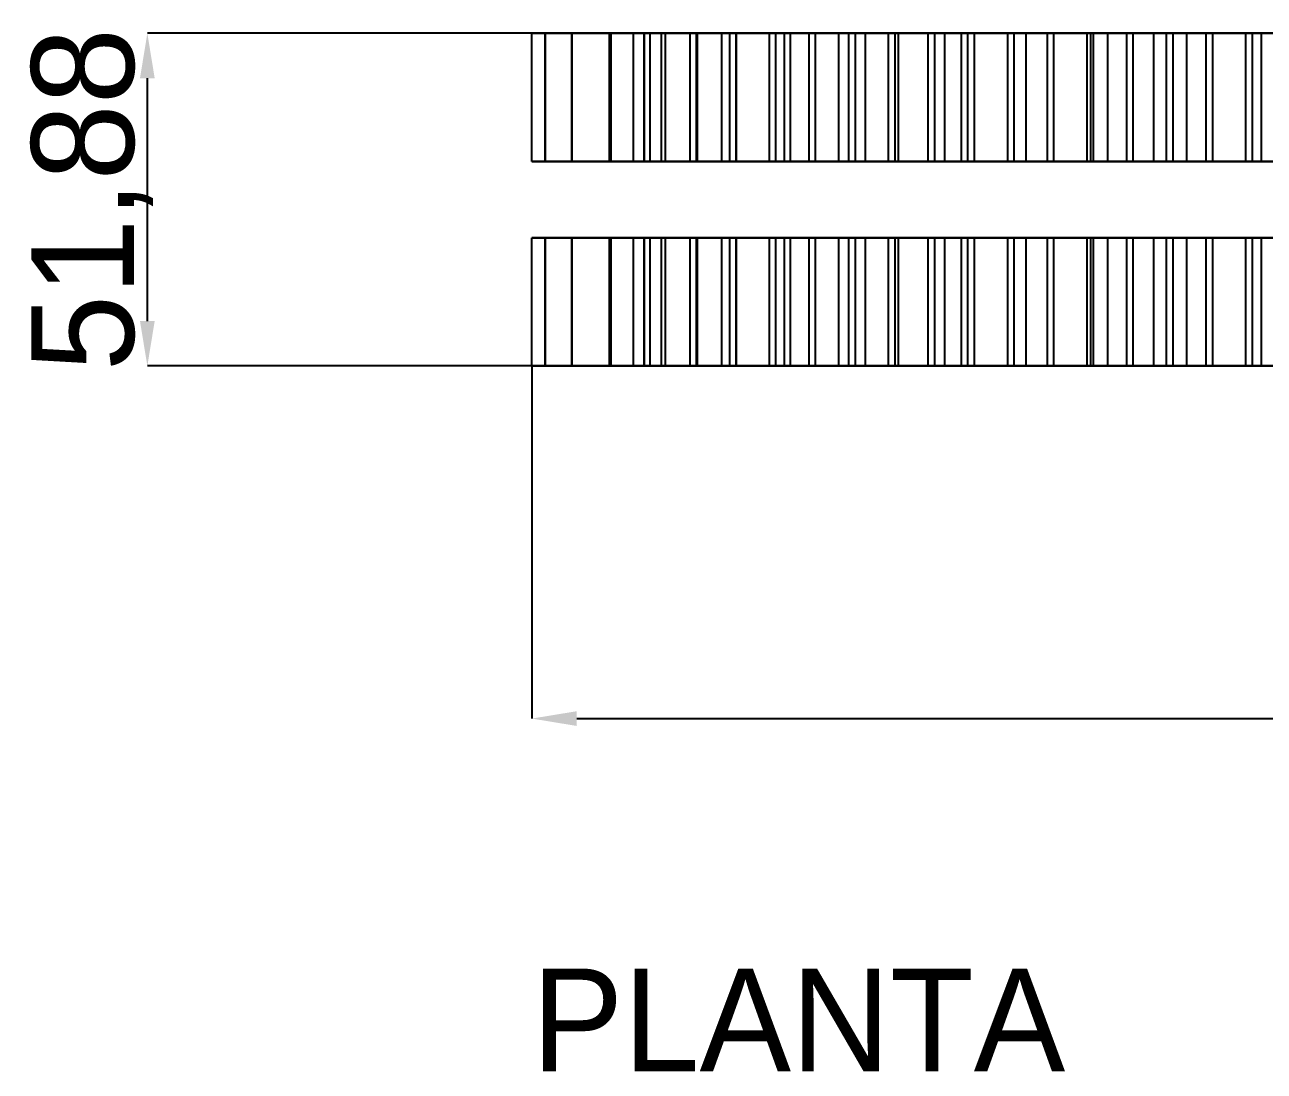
# Model space of a CAD drawing. Header units: millimetres. Extents: x -79 to 13940, y -87340 to 371.
# Drawn here: x 854.5 to 1047.9, y -39923.1 to -39759.9 of the extents above; entities that cross this region are included whole.
import ezdxf

# ---------------------------------------------------------------- set-up
doc = ezdxf.new("R2010")
doc.units = ezdxf.units.MM
for name, color, linetype in [('R18_COTAS_P', 1, 'Continuous'), ('R18_PIEZAS_P', 3, 'Continuous'), ('R18_TEXTOS', 7, 'Continuous')]:
    doc.layers.add(name, color=color, linetype=linetype)
doc.dimstyles.get("Standard").update_dxf_attribs({"dimtxt": 2.5, "dimasz": 2.5, "dimexe": 1.25, "dimexo": 0.625, "dimtad": 1, "dimcen": 2.5, "dimazin": 3, "dimtfac": 1, "dimtmove": 0, "dimatfit": 3})

# ---------------------------------------------------------------- blocks, each defined once
blk = doc.blocks.new('_CLOSEDFILLED')
at = {"color": 0, "linetype": 'BYBLOCK'}
blk.add_solid([(-1, 0.164), (0, 0), (-1, -0.164)], dxfattribs=at)
blk = doc.blocks.new('*D189')
for p, q in [((933.59, -39813.08), (933.59, -39868.08)), ((1267.18, -39813.08), (1267.18, -39868.08)), ((940.59, -39868.08), (1260.18, -39868.08))]:
    blk.add_line(p, q)
at = {"layer": 'Defpoints'}
for p in [(933.59, -39813.08), (1267.18, -39813.08), (933.59, -39868.08)]:
    blk.add_point(p, dxfattribs=at)
at = {"layer": 'R18_COTAS_P', "xscale": 7, "yscale": 7, "rotation": 180}
blk.add_blockref('_CLOSEDFILLED', (933.59, -39868.08), dxfattribs=at)
at = {"layer": 'R18_COTAS_P', "xscale": 7, "yscale": 7}
blk.add_blockref('_CLOSEDFILLED', (1267.18, -39868.08), dxfattribs=at)
at = {"layer": 'R18_COTAS_P', "insert": (1100.39, -39859.45), "char_height": 16, "attachment_point": 5}
blk.add_mtext('333,59', dxfattribs=at)
blk = doc.blocks.new('*D190')
for p, q in [((933.59, -39761.2), (873.59, -39761.2)), ((873.59, -39806.08), (873.59, -39768.2)), ((933.59, -39813.08), (873.59, -39813.08))]:
    blk.add_line(p, q)
at = {"layer": 'Defpoints'}
for p in [(933.59, -39761.2), (873.59, -39813.08), (933.59, -39813.08)]:
    blk.add_point(p, dxfattribs=at)
at = {"layer": 'R18_COTAS_P', "xscale": 7, "yscale": 7}
for p, rotation in [((873.59, -39761.2), 90), ((873.59, -39813.08), 270)]:
    blk.add_blockref('_CLOSEDFILLED', p, dxfattribs=dict(at, rotation=rotation))
at = {"layer": 'R18_COTAS_P', "insert": (864.97, -39787.14), "char_height": 16, "attachment_point": 5, "rotation": 90}
blk.add_mtext('51,88', dxfattribs=at)

msp = doc.modelspace()

# ---------------------------------------------------------------- linework, layer by layer
at = {"layer": 'R18_PIEZAS_P'}
for p, q in [((933.59, -39781.197), (933.59, -39761.197)), ((933.59, -39761.197), (935.688, -39761.197)), ((933.59, -39761.197), (949.416, -39761.197)), ((933.598, -39781.197), (933.598, -39761.197)), ((933.598, -39761.197), (949.422, -39761.197)), ((935.711, -39761.197), (933.598, -39761.197)), ((935.688, -39781.197), (935.688, -39761.197)), ((935.688, -39761.197), (939.835, -39761.197)), ((935.688, -39761.197), (951.082, -39761.197)), ((935.711, -39781.197), (935.711, -39761.197)), ((935.711, -39761.197), (951.1, -39761.197)), ((939.872, -39761.197), (935.711, -39761.197)), ((939.835, -39781.197), (939.835, -39761.197)), ((939.835, -39761.197), (945.722, -39761.197)), ((939.835, -39761.197), (954.375, -39761.197)), ((939.872, -39781.197), (939.872, -39761.197)), ((939.872, -39761.197), (954.403, -39761.197)), ((945.966, -39761.197), (939.872, -39761.197)), ((945.722, -39781.197), (945.722, -39761.197)), ((945.722, -39761.197), (952.074, -39761.197)), ((945.722, -39761.197), (959.392, -39761.197)), ((945.966, -39781.197), (945.966, -39761.197)), ((945.966, -39761.197), (959.242, -39761.197)), ((953.827, -39761.197), (945.966, -39761.197)), ((951.082, -39761.197), (949.416, -39761.197)), ((949.416, -39761.197), (949.416, -39781.197)), ((949.422, -39761.197), (949.422, -39781.197)), ((949.422, -39761.197), (951.1, -39761.197)), ((954.375, -39761.197), (951.082, -39761.197)), ((951.082, -39761.197), (951.082, -39781.197)), ((951.1, -39761.197), (951.1, -39781.197)), ((951.1, -39761.197), (954.403, -39761.197)), ((952.074, -39781.197), (952.074, -39761.197)), ((952.074, -39761.197), (958.27, -39761.197)), ((952.074, -39761.197), (965.432, -39761.197)), ((953.827, -39781.197), (953.827, -39761.197)), ((953.827, -39761.197), (965.483, -39761.197)), ((963.239, -39761.197), (953.827, -39761.197)), ((959.392, -39761.197), (954.375, -39761.197)), ((954.375, -39761.197), (954.375, -39781.197)), ((954.403, -39761.197), (954.403, -39781.197)), ((954.403, -39761.197), (959.242, -39761.197)), ((958.27, -39781.197), (958.27, -39761.197)), ((958.27, -39761.197), (964.467, -39761.197)), ((958.27, -39761.197), (971.628, -39761.197)), ((959.242, -39761.197), (959.242, -39781.197)), ((959.242, -39761.197), (965.483, -39761.197)), ((965.432, -39761.197), (959.392, -39761.197)), ((959.392, -39761.197), (959.392, -39781.197)), ((963.239, -39781.197), (963.239, -39761.197)), ((963.239, -39761.197), (972.955, -39761.197)), ((973.944, -39761.197), (963.239, -39761.197)), ((964.467, -39781.197), (964.467, -39761.197)), ((964.467, -39761.197), (970.663, -39761.197)), ((964.467, -39761.197), (977.825, -39761.197)), ((971.628, -39761.197), (965.432, -39761.197)), ((965.432, -39761.197), (965.432, -39781.197)), ((965.483, -39761.197), (965.483, -39781.197)), ((965.483, -39761.197), (972.955, -39761.197)), ((970.663, -39781.197), (970.663, -39761.197)), ((970.663, -39761.197), (976.859, -39761.197)), ((970.663, -39761.197), (984.021, -39761.197)), ((977.825, -39761.197), (971.628, -39761.197)), ((971.628, -39761.197), (971.628, -39781.197)), ((972.955, -39761.197), (972.955, -39781.197)), ((972.955, -39761.197), (981.454, -39761.197)), ((973.944, -39781.197), (973.944, -39761.197)), ((973.944, -39761.197), (981.454, -39761.197)), ((985.648, -39761.197), (973.944, -39761.197)), ((976.859, -39781.197), (976.859, -39761.197)), ((976.859, -39761.197), (983.055, -39761.197)), ((976.859, -39761.197), (990.217, -39761.197)), ((984.021, -39761.197), (977.825, -39761.197)), ((977.825, -39761.197), (977.825, -39781.197)), ((981.454, -39761.197), (981.454, -39781.197)), ((981.454, -39761.197), (990.746, -39761.197)), ((983.055, -39781.197), (983.055, -39761.197)), ((983.055, -39761.197), (989.251, -39761.197)), ((983.055, -39761.197), (996.413, -39761.197)), ((990.217, -39761.197), (984.021, -39761.197)), ((984.021, -39761.197), (984.021, -39781.197)), ((985.648, -39781.197), (985.648, -39761.197)), ((985.648, -39761.197), (990.746, -39761.197)), ((998.03, -39761.197), (985.648, -39761.197)), ((989.251, -39781.197), (989.251, -39761.197)), ((989.251, -39761.197), (995.448, -39761.197)), ((989.251, -39761.197), (1002.609, -39761.197)), ((996.413, -39761.197), (990.217, -39761.197)), ((990.217, -39761.197), (990.217, -39781.197)), ((990.746, -39761.197), (990.746, -39781.197)), ((990.746, -39761.197), (1000.576, -39761.197)), ((995.448, -39781.197), (995.448, -39761.197)), ((995.448, -39761.197), (1001.644, -39761.197)), ((995.448, -39761.197), (1008.805, -39761.197)), ((1002.609, -39761.197), (996.413, -39761.197)), ((996.413, -39761.197), (996.413, -39781.197)), ((998.03, -39781.197), (998.03, -39761.197)), ((998.03, -39761.197), (1000.576, -39761.197)), ((1010.751, -39761.197), (998.03, -39761.197)), ((1000.576, -39761.197), (1000.576, -39781.197)), ((1000.576, -39761.197), (1010.676, -39761.197)), ((1001.644, -39781.197), (1001.644, -39761.197)), ((1001.644, -39761.197), (1007.84, -39761.197)), ((1001.644, -39761.197), (1015.002, -39761.197)), ((1008.805, -39761.197), (1002.609, -39761.197)), ((1002.609, -39761.197), (1002.609, -39781.197)), ((1007.84, -39781.197), (1007.84, -39761.197)), ((1007.84, -39761.197), (1014.036, -39761.197)), ((1007.84, -39761.197), (1021.198, -39761.197)), ((1015.002, -39761.197), (1008.805, -39761.197)), ((1008.805, -39761.197), (1008.805, -39781.197)), ((1010.676, -39761.197), (1010.676, -39781.197)), ((1010.751, -39761.197), (1010.676, -39761.197)), ((1010.676, -39761.197), (1020.767, -39761.197)), ((1010.751, -39781.197), (1010.751, -39761.197)), ((1023.462, -39761.197), (1010.751, -39761.197)), ((1014.036, -39781.197), (1014.036, -39761.197)), ((1014.036, -39761.197), (1020.232, -39761.197)), ((1014.036, -39761.197), (1027.394, -39761.197)), ((1021.198, -39761.197), (1015.002, -39761.197)), ((1015.002, -39761.197), (1015.002, -39781.197)), ((1020.232, -39781.197), (1020.232, -39761.197)), ((1020.232, -39761.197), (1026.428, -39761.197)), ((1020.232, -39761.197), (1033.59, -39761.197)), ((1020.767, -39761.197), (1020.767, -39781.197)), ((1023.462, -39761.197), (1020.767, -39761.197)), ((1020.767, -39761.197), (1030.574, -39761.197)), ((1027.394, -39761.197), (1021.198, -39761.197)), ((1021.198, -39761.197), (1021.198, -39781.197)), ((1023.462, -39781.197), (1023.462, -39761.197)), ((1035.815, -39761.197), (1023.462, -39761.197)), ((1026.428, -39781.197), (1026.428, -39761.197)), ((1026.428, -39761.197), (1032.625, -39761.197)), ((1026.428, -39761.197), (1039.786, -39761.197)), ((1033.59, -39761.197), (1027.394, -39761.197)), ((1027.394, -39761.197), (1027.394, -39781.197)), ((1030.574, -39761.197), (1030.574, -39781.197)), ((1035.815, -39761.197), (1030.574, -39761.197)), ((1030.574, -39761.197), (1039.827, -39761.197)), ((1032.625, -39781.197), (1032.625, -39761.197)), ((1032.625, -39761.197), (1038.821, -39761.197)), ((1032.625, -39761.197), (1045.983, -39761.197)), ((1039.786, -39761.197), (1033.59, -39761.197)), ((1033.59, -39761.197), (1033.59, -39781.197)), ((1035.815, -39781.197), (1035.815, -39761.197)), ((1047.47, -39761.197), (1035.815, -39761.197)), ((1038.821, -39781.197), (1038.821, -39761.197)), ((1038.821, -39761.197), (1045.017, -39761.197)), ((1038.821, -39761.197), (1052.179, -39761.197)), ((1045.983, -39761.197), (1039.786, -39761.197)), ((1039.786, -39761.197), (1039.786, -39781.197)), ((1039.827, -39761.197), (1039.827, -39781.197)), ((1047.47, -39761.197), (1039.827, -39761.197)), ((1039.827, -39761.197), (1048.273, -39761.197)), ((1045.017, -39781.197), (1045.017, -39761.197)), ((1045.017, -39761.197), (1051.213, -39761.197)), ((1045.017, -39761.197), (1058.375, -39761.197)), ((1052.179, -39761.197), (1045.983, -39761.197)), ((1045.983, -39761.197), (1045.983, -39781.197)), ((1047.47, -39781.197), (1047.47, -39761.197)), ((1058.108, -39761.197), (1047.47, -39761.197)), ((935.688, -39781.197), (933.59, -39781.197)), ((949.416, -39781.197), (933.59, -39781.197)), ((949.422, -39781.197), (933.598, -39781.197)), ((933.598, -39781.197), (935.711, -39781.197)), ((939.835, -39781.197), (935.688, -39781.197)), ((951.082, -39781.197), (935.688, -39781.197)), ((951.1, -39781.197), (935.711, -39781.197)), ((935.711, -39781.197), (939.872, -39781.197)), ((945.722, -39781.197), (939.835, -39781.197)), ((954.375, -39781.197), (939.835, -39781.197)), ((954.403, -39781.197), (939.872, -39781.197)), ((939.872, -39781.197), (945.966, -39781.197)), ((952.074, -39781.197), (945.722, -39781.197)), ((959.392, -39781.197), (945.722, -39781.197)), ((959.242, -39781.197), (945.966, -39781.197)), ((945.966, -39781.197), (953.827, -39781.197)), ((949.416, -39781.197), (951.082, -39781.197)), ((951.1, -39781.197), (949.422, -39781.197)), ((951.082, -39781.197), (954.375, -39781.197)), ((954.403, -39781.197), (951.1, -39781.197)), ((958.27, -39781.197), (952.074, -39781.197)), ((965.432, -39781.197), (952.074, -39781.197)), ((965.483, -39781.197), (953.827, -39781.197)), ((953.827, -39781.197), (963.239, -39781.197)), ((954.375, -39781.197), (959.392, -39781.197)), ((959.242, -39781.197), (954.403, -39781.197)), ((964.467, -39781.197), (958.27, -39781.197)), ((971.628, -39781.197), (958.27, -39781.197)), ((965.483, -39781.197), (959.242, -39781.197)), ((959.392, -39781.197), (965.432, -39781.197)), ((972.955, -39781.197), (963.239, -39781.197)), ((963.239, -39781.197), (973.944, -39781.197)), ((970.663, -39781.197), (964.467, -39781.197)), ((977.825, -39781.197), (964.467, -39781.197)), ((965.432, -39781.197), (971.628, -39781.197)), ((972.955, -39781.197), (965.483, -39781.197)), ((976.859, -39781.197), (970.663, -39781.197)), ((984.021, -39781.197), (970.663, -39781.197)), ((971.628, -39781.197), (977.825, -39781.197)), ((981.454, -39781.197), (972.955, -39781.197)), ((981.454, -39781.197), (973.944, -39781.197)), ((973.944, -39781.197), (985.648, -39781.197)), ((983.055, -39781.197), (976.859, -39781.197)), ((990.217, -39781.197), (976.859, -39781.197)), ((977.825, -39781.197), (984.021, -39781.197)), ((990.746, -39781.197), (981.454, -39781.197)), ((989.251, -39781.197), (983.055, -39781.197)), ((996.413, -39781.197), (983.055, -39781.197)), ((984.021, -39781.197), (990.217, -39781.197)), ((990.746, -39781.197), (985.648, -39781.197)), ((985.648, -39781.197), (998.03, -39781.197)), ((995.448, -39781.197), (989.251, -39781.197)), ((1002.609, -39781.197), (989.251, -39781.197)), ((990.217, -39781.197), (996.413, -39781.197)), ((1000.576, -39781.197), (990.746, -39781.197)), ((1001.644, -39781.197), (995.448, -39781.197)), ((1008.805, -39781.197), (995.448, -39781.197)), ((996.413, -39781.197), (1002.609, -39781.197)), ((1000.576, -39781.197), (998.03, -39781.197)), ((998.03, -39781.197), (1010.751, -39781.197)), ((1010.676, -39781.197), (1000.576, -39781.197)), ((1007.84, -39781.197), (1001.644, -39781.197)), ((1015.002, -39781.197), (1001.644, -39781.197)), ((1002.609, -39781.197), (1008.805, -39781.197)), ((1014.036, -39781.197), (1007.84, -39781.197)), ((1021.198, -39781.197), (1007.84, -39781.197)), ((1008.805, -39781.197), (1015.002, -39781.197)), ((1010.676, -39781.197), (1010.751, -39781.197)), ((1020.767, -39781.197), (1010.676, -39781.197)), ((1010.751, -39781.197), (1023.462, -39781.197)), ((1020.232, -39781.197), (1014.036, -39781.197)), ((1027.394, -39781.197), (1014.036, -39781.197)), ((1015.002, -39781.197), (1021.198, -39781.197)), ((1026.428, -39781.197), (1020.232, -39781.197)), ((1033.59, -39781.197), (1020.232, -39781.197)), ((1020.767, -39781.197), (1023.462, -39781.197)), ((1030.574, -39781.197), (1020.767, -39781.197)), ((1021.198, -39781.197), (1027.394, -39781.197)), ((1023.462, -39781.197), (1035.815, -39781.197)), ((1032.625, -39781.197), (1026.428, -39781.197)), ((1039.786, -39781.197), (1026.428, -39781.197)), ((1027.394, -39781.197), (1033.59, -39781.197)), ((1030.574, -39781.197), (1035.815, -39781.197)), ((1039.827, -39781.197), (1030.574, -39781.197)), ((1038.821, -39781.197), (1032.625, -39781.197)), ((1045.983, -39781.197), (1032.625, -39781.197)), ((1033.59, -39781.197), (1039.786, -39781.197)), ((1035.815, -39781.197), (1047.47, -39781.197)), ((1045.017, -39781.197), (1038.821, -39781.197)), ((1052.179, -39781.197), (1038.821, -39781.197)), ((1039.786, -39781.197), (1045.983, -39781.197)), ((1039.827, -39781.197), (1047.47, -39781.197)), ((1048.273, -39781.197), (1039.827, -39781.197)), ((1051.213, -39781.197), (1045.017, -39781.197)), ((1058.375, -39781.197), (1045.017, -39781.197)), ((1045.983, -39781.197), (1052.179, -39781.197)), ((1047.47, -39781.197), (1058.108, -39781.197)), ((933.59, -39813.077), (933.59, -39793.077)), ((933.59, -39793.077), (935.688, -39793.077)), ((933.59, -39793.077), (949.416, -39793.077)), ((933.598, -39813.077), (933.598, -39793.077)), ((933.598, -39793.077), (949.422, -39793.077)), ((935.711, -39793.077), (933.598, -39793.077)), ((935.688, -39813.077), (935.688, -39793.077)), ((935.688, -39793.077), (939.835, -39793.077)), ((935.688, -39793.077), (951.082, -39793.077)), ((935.711, -39813.077), (935.711, -39793.077)), ((935.711, -39793.077), (951.1, -39793.077)), ((939.872, -39793.077), (935.711, -39793.077)), ((939.835, -39813.077), (939.835, -39793.077)), ((939.835, -39793.077), (945.722, -39793.077)), ((939.835, -39793.077), (954.375, -39793.077)), ((939.872, -39813.077), (939.872, -39793.077)), ((939.872, -39793.077), (954.403, -39793.077)), ((945.966, -39793.077), (939.872, -39793.077)), ((945.722, -39813.077), (945.722, -39793.077)), ((945.722, -39793.077), (952.074, -39793.077)), ((945.722, -39793.077), (959.392, -39793.077)), ((945.966, -39813.077), (945.966, -39793.077)), ((945.966, -39793.077), (959.242, -39793.077)), ((953.827, -39793.077), (945.966, -39793.077)), ((951.082, -39793.077), (949.416, -39793.077)), ((949.416, -39793.077), (949.416, -39813.077)), ((949.422, -39793.077), (949.422, -39813.077)), ((949.422, -39793.077), (951.1, -39793.077)), ((954.375, -39793.077), (951.082, -39793.077)), ((951.082, -39793.077), (951.082, -39813.077)), ((951.1, -39793.077), (951.1, -39813.077)), ((951.1, -39793.077), (954.403, -39793.077)), ((952.074, -39813.077), (952.074, -39793.077)), ((952.074, -39793.077), (958.27, -39793.077)), ((952.074, -39793.077), (965.432, -39793.077)), ((953.827, -39813.077), (953.827, -39793.077)), ((953.827, -39793.077), (965.483, -39793.077)), ((963.239, -39793.077), (953.827, -39793.077)), ((959.392, -39793.077), (954.375, -39793.077)), ((954.375, -39793.077), (954.375, -39813.077)), ((954.403, -39793.077), (954.403, -39813.077)), ((954.403, -39793.077), (959.242, -39793.077)), ((958.27, -39813.077), (958.27, -39793.077)), ((958.27, -39793.077), (964.467, -39793.077)), ((958.27, -39793.077), (971.628, -39793.077)), ((959.242, -39793.077), (959.242, -39813.077)), ((959.242, -39793.077), (965.483, -39793.077)), ((965.432, -39793.077), (959.392, -39793.077)), ((959.392, -39793.077), (959.392, -39813.077)), ((963.239, -39813.077), (963.239, -39793.077)), ((963.239, -39793.077), (972.955, -39793.077)), ((973.944, -39793.077), (963.239, -39793.077)), ((964.467, -39813.077), (964.467, -39793.077)), ((964.467, -39793.077), (970.663, -39793.077)), ((964.467, -39793.077), (977.825, -39793.077)), ((971.628, -39793.077), (965.432, -39793.077)), ((965.432, -39793.077), (965.432, -39813.077)), ((965.483, -39793.077), (965.483, -39813.077)), ((965.483, -39793.077), (972.955, -39793.077)), ((970.663, -39813.077), (970.663, -39793.077)), ((970.663, -39793.077), (976.859, -39793.077)), ((970.663, -39793.077), (984.021, -39793.077)), ((977.825, -39793.077), (971.628, -39793.077)), ((971.628, -39793.077), (971.628, -39813.077)), ((972.955, -39793.077), (972.955, -39813.077)), ((972.955, -39793.077), (981.454, -39793.077)), ((973.944, -39813.077), (973.944, -39793.077)), ((973.944, -39793.077), (981.454, -39793.077)), ((985.648, -39793.077), (973.944, -39793.077)), ((976.859, -39813.077), (976.859, -39793.077)), ((976.859, -39793.077), (983.055, -39793.077)), ((976.859, -39793.077), (990.217, -39793.077)), ((984.021, -39793.077), (977.825, -39793.077)), ((977.825, -39793.077), (977.825, -39813.077)), ((981.454, -39793.077), (981.454, -39813.077)), ((981.454, -39793.077), (990.746, -39793.077)), ((983.055, -39813.077), (983.055, -39793.077)), ((983.055, -39793.077), (989.251, -39793.077)), ((983.055, -39793.077), (996.413, -39793.077)), ((990.217, -39793.077), (984.021, -39793.077)), ((984.021, -39793.077), (984.021, -39813.077)), ((985.648, -39813.077), (985.648, -39793.077)), ((985.648, -39793.077), (990.746, -39793.077)), ((998.03, -39793.077), (985.648, -39793.077)), ((989.251, -39813.077), (989.251, -39793.077)), ((989.251, -39793.077), (995.448, -39793.077)), ((989.251, -39793.077), (1002.609, -39793.077)), ((996.413, -39793.077), (990.217, -39793.077)), ((990.217, -39793.077), (990.217, -39813.077)), ((990.746, -39793.077), (990.746, -39813.077)), ((990.746, -39793.077), (1000.576, -39793.077)), ((995.448, -39813.077), (995.448, -39793.077)), ((995.448, -39793.077), (1001.644, -39793.077)), ((995.448, -39793.077), (1008.805, -39793.077)), ((1002.609, -39793.077), (996.413, -39793.077)), ((996.413, -39793.077), (996.413, -39813.077)), ((998.03, -39813.077), (998.03, -39793.077)), ((998.03, -39793.077), (1000.576, -39793.077)), ((1010.751, -39793.077), (998.03, -39793.077)), ((1000.576, -39793.077), (1000.576, -39813.077)), ((1000.576, -39793.077), (1010.676, -39793.077)), ((1001.644, -39813.077), (1001.644, -39793.077)), ((1001.644, -39793.077), (1007.84, -39793.077)), ((1001.644, -39793.077), (1015.002, -39793.077)), ((1008.805, -39793.077), (1002.609, -39793.077)), ((1002.609, -39793.077), (1002.609, -39813.077)), ((1007.84, -39813.077), (1007.84, -39793.077)), ((1007.84, -39793.077), (1014.036, -39793.077)), ((1007.84, -39793.077), (1021.198, -39793.077)), ((1015.002, -39793.077), (1008.805, -39793.077)), ((1008.805, -39793.077), (1008.805, -39813.077)), ((1010.676, -39793.077), (1010.676, -39813.077)), ((1010.751, -39793.077), (1010.676, -39793.077)), ((1010.676, -39793.077), (1020.767, -39793.077)), ((1010.751, -39813.077), (1010.751, -39793.077)), ((1023.462, -39793.077), (1010.751, -39793.077)), ((1014.036, -39813.077), (1014.036, -39793.077)), ((1014.036, -39793.077), (1020.232, -39793.077)), ((1014.036, -39793.077), (1027.394, -39793.077)), ((1021.198, -39793.077), (1015.002, -39793.077)), ((1015.002, -39793.077), (1015.002, -39813.077)), ((1020.232, -39813.077), (1020.232, -39793.077)), ((1020.232, -39793.077), (1026.428, -39793.077)), ((1020.232, -39793.077), (1033.59, -39793.077)), ((1020.767, -39793.077), (1020.767, -39813.077)), ((1023.462, -39793.077), (1020.767, -39793.077)), ((1020.767, -39793.077), (1030.574, -39793.077)), ((1027.394, -39793.077), (1021.198, -39793.077)), ((1021.198, -39793.077), (1021.198, -39813.077)), ((1023.462, -39813.077), (1023.462, -39793.077)), ((1035.815, -39793.077), (1023.462, -39793.077)), ((1026.428, -39813.077), (1026.428, -39793.077)), ((1026.428, -39793.077), (1032.625, -39793.077)), ((1026.428, -39793.077), (1039.786, -39793.077)), ((1033.59, -39793.077), (1027.394, -39793.077)), ((1027.394, -39793.077), (1027.394, -39813.077)), ((1030.574, -39793.077), (1030.574, -39813.077)), ((1035.815, -39793.077), (1030.574, -39793.077)), ((1030.574, -39793.077), (1039.827, -39793.077)), ((1032.625, -39813.077), (1032.625, -39793.077)), ((1032.625, -39793.077), (1038.821, -39793.077)), ((1032.625, -39793.077), (1045.983, -39793.077)), ((1039.786, -39793.077), (1033.59, -39793.077)), ((1033.59, -39793.077), (1033.59, -39813.077)), ((1035.815, -39813.077), (1035.815, -39793.077)), ((1047.47, -39793.077), (1035.815, -39793.077)), ((1038.821, -39813.077), (1038.821, -39793.077)), ((1038.821, -39793.077), (1045.017, -39793.077)), ((1038.821, -39793.077), (1052.179, -39793.077)), ((1045.983, -39793.077), (1039.786, -39793.077)), ((1039.786, -39793.077), (1039.786, -39813.077)), ((1039.827, -39793.077), (1039.827, -39813.077)), ((1047.47, -39793.077), (1039.827, -39793.077)), ((1039.827, -39793.077), (1048.273, -39793.077)), ((1045.017, -39813.077), (1045.017, -39793.077)), ((1045.017, -39793.077), (1051.213, -39793.077)), ((1045.017, -39793.077), (1058.375, -39793.077)), ((1052.179, -39793.077), (1045.983, -39793.077)), ((1045.983, -39793.077), (1045.983, -39813.077)), ((1047.47, -39813.077), (1047.47, -39793.077)), ((1058.108, -39793.077), (1047.47, -39793.077)), ((935.688, -39813.077), (933.59, -39813.077)), ((949.416, -39813.077), (933.59, -39813.077)), ((949.422, -39813.077), (933.598, -39813.077)), ((933.598, -39813.077), (935.711, -39813.077)), ((939.835, -39813.077), (935.688, -39813.077)), ((951.082, -39813.077), (935.688, -39813.077)), ((951.1, -39813.077), (935.711, -39813.077)), ((935.711, -39813.077), (939.872, -39813.077)), ((945.722, -39813.077), (939.835, -39813.077)), ((954.375, -39813.077), (939.835, -39813.077)), ((954.403, -39813.077), (939.872, -39813.077)), ((939.872, -39813.077), (945.966, -39813.077)), ((952.074, -39813.077), (945.722, -39813.077)), ((959.392, -39813.077), (945.722, -39813.077)), ((959.242, -39813.077), (945.966, -39813.077)), ((945.966, -39813.077), (953.827, -39813.077)), ((949.416, -39813.077), (951.082, -39813.077)), ((951.1, -39813.077), (949.422, -39813.077)), ((951.082, -39813.077), (954.375, -39813.077)), ((954.403, -39813.077), (951.1, -39813.077)), ((958.27, -39813.077), (952.074, -39813.077)), ((965.432, -39813.077), (952.074, -39813.077)), ((965.483, -39813.077), (953.827, -39813.077)), ((953.827, -39813.077), (963.239, -39813.077)), ((954.375, -39813.077), (959.392, -39813.077)), ((959.242, -39813.077), (954.403, -39813.077)), ((964.467, -39813.077), (958.27, -39813.077)), ((971.628, -39813.077), (958.27, -39813.077)), ((965.483, -39813.077), (959.242, -39813.077)), ((959.392, -39813.077), (965.432, -39813.077)), ((972.955, -39813.077), (963.239, -39813.077)), ((963.239, -39813.077), (973.944, -39813.077)), ((970.663, -39813.077), (964.467, -39813.077)), ((977.825, -39813.077), (964.467, -39813.077)), ((965.432, -39813.077), (971.628, -39813.077)), ((972.955, -39813.077), (965.483, -39813.077)), ((976.859, -39813.077), (970.663, -39813.077)), ((984.021, -39813.077), (970.663, -39813.077)), ((971.628, -39813.077), (977.825, -39813.077)), ((981.454, -39813.077), (972.955, -39813.077)), ((981.454, -39813.077), (973.944, -39813.077)), ((973.944, -39813.077), (985.648, -39813.077)), ((983.055, -39813.077), (976.859, -39813.077)), ((990.217, -39813.077), (976.859, -39813.077)), ((977.825, -39813.077), (984.021, -39813.077)), ((990.746, -39813.077), (981.454, -39813.077)), ((989.251, -39813.077), (983.055, -39813.077)), ((996.413, -39813.077), (983.055, -39813.077)), ((984.021, -39813.077), (990.217, -39813.077)), ((990.746, -39813.077), (985.648, -39813.077)), ((985.648, -39813.077), (998.03, -39813.077)), ((995.448, -39813.077), (989.251, -39813.077)), ((1002.609, -39813.077), (989.251, -39813.077)), ((990.217, -39813.077), (996.413, -39813.077)), ((1000.576, -39813.077), (990.746, -39813.077)), ((1001.644, -39813.077), (995.448, -39813.077)), ((1008.805, -39813.077), (995.448, -39813.077)), ((996.413, -39813.077), (1002.609, -39813.077)), ((1000.576, -39813.077), (998.03, -39813.077)), ((998.03, -39813.077), (1010.751, -39813.077)), ((1010.676, -39813.077), (1000.576, -39813.077)), ((1007.84, -39813.077), (1001.644, -39813.077)), ((1015.002, -39813.077), (1001.644, -39813.077)), ((1002.609, -39813.077), (1008.805, -39813.077)), ((1014.036, -39813.077), (1007.84, -39813.077)), ((1021.198, -39813.077), (1007.84, -39813.077)), ((1008.805, -39813.077), (1015.002, -39813.077)), ((1010.676, -39813.077), (1010.751, -39813.077)), ((1020.767, -39813.077), (1010.676, -39813.077)), ((1010.751, -39813.077), (1023.462, -39813.077)), ((1020.232, -39813.077), (1014.036, -39813.077)), ((1027.394, -39813.077), (1014.036, -39813.077)), ((1015.002, -39813.077), (1021.198, -39813.077)), ((1026.428, -39813.077), (1020.232, -39813.077)), ((1033.59, -39813.077), (1020.232, -39813.077)), ((1020.767, -39813.077), (1023.462, -39813.077)), ((1030.574, -39813.077), (1020.767, -39813.077)), ((1021.198, -39813.077), (1027.394, -39813.077)), ((1023.462, -39813.077), (1035.815, -39813.077)), ((1032.625, -39813.077), (1026.428, -39813.077)), ((1039.786, -39813.077), (1026.428, -39813.077)), ((1027.394, -39813.077), (1033.59, -39813.077)), ((1030.574, -39813.077), (1035.815, -39813.077)), ((1039.827, -39813.077), (1030.574, -39813.077)), ((1038.821, -39813.077), (1032.625, -39813.077)), ((1045.983, -39813.077), (1032.625, -39813.077)), ((1033.59, -39813.077), (1039.786, -39813.077)), ((1035.815, -39813.077), (1047.47, -39813.077)), ((1045.017, -39813.077), (1038.821, -39813.077)), ((1052.179, -39813.077), (1038.821, -39813.077)), ((1039.786, -39813.077), (1045.983, -39813.077)), ((1039.827, -39813.077), (1047.47, -39813.077)), ((1048.273, -39813.077), (1039.827, -39813.077)), ((1051.213, -39813.077), (1045.017, -39813.077)), ((1058.375, -39813.077), (1045.017, -39813.077)), ((1045.983, -39813.077), (1052.179, -39813.077)), ((1047.47, -39813.077), (1058.108, -39813.077))]:
    msp.add_line(p, q, dxfattribs=at)

# ---------------------------------------------------------------- texts
at = {"layer": 'R18_TEXTOS'}
msp.add_text('PLANTA', height=16, dxfattribs=at).set_placement((933.59, -39923.077))

# ---------------------------------------------------------------- dimensions: what is measured, and where the dimension line sits
at = {"layer": 'R18_COTAS_P'}
dim = msp.add_linear_dim(base=(873.59, -39813.077), p1=(933.59, -39813.077), p2=(933.59, -39761.197), angle=90, dimstyle='Standard', override={"dimtxt": 16, "dimasz": 7, "dimtad": 1, "dimdec": 2}, dxfattribs=at)
dim.commit()
dim.dimension.update_dxf_attribs({"geometry": '*D190', "text_midpoint": (864.965, -39787.137)})
dim = msp.add_linear_dim(base=(933.59, -39868.077), p1=(933.59, -39813.077), p2=(1267.18, -39813.077), dimstyle='Standard', override={"dimtxt": 16, "dimasz": 7, "dimtad": 1, "dimdec": 2}, dxfattribs=at)
dim.commit()
dim.dimension.update_dxf_attribs({"geometry": '*D189', "text_midpoint": (1100.385, -39859.452)})

doc.saveas('drawing.dxf')
